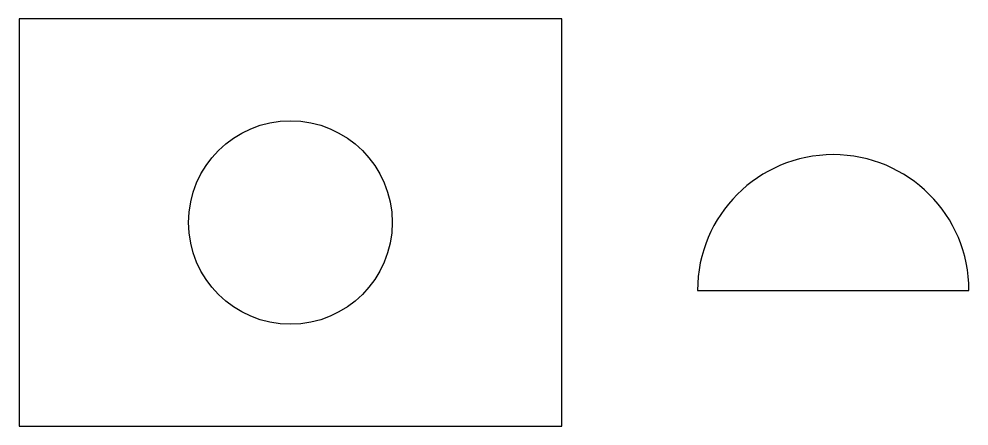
# Model space of a CAD drawing. Header units: metres. Extents: x 0 to 7, y 0 to 3.
import ezdxf

# ---------------------------------------------------------------- set-up
doc = ezdxf.new("R2010")
doc.units = ezdxf.units.M

msp = doc.modelspace()

# ---------------------------------------------------------------- linework, layer by layer
for p, q in [((4, 3), (0, 3)), ((0, 3), (0, 0)), ((4, 0), (4, 3)), ((5, 1), (7, 1)), ((0, 0), (4, 0))]:
    msp.add_line(p, q)
msp.add_circle((2, 1.5), 0.75)
msp.add_arc((6, 1), 1, 0, 180)

doc.saveas('drawing.dxf')
